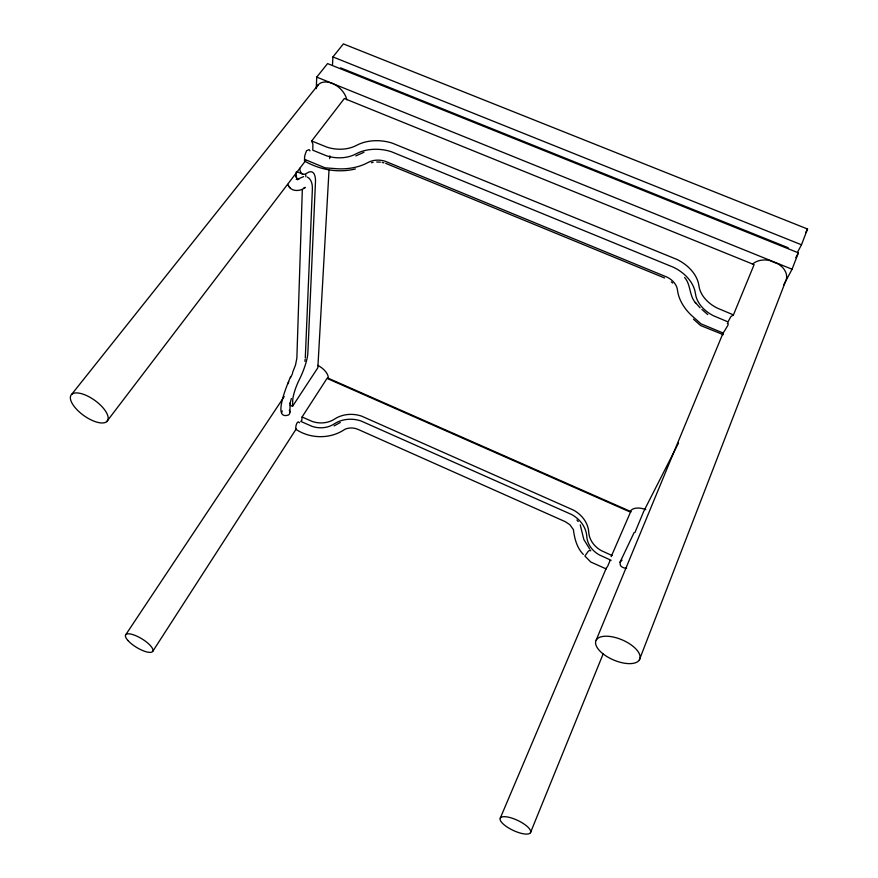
<?xml version="1.0" encoding="UTF-8"?>
<svg xmlns="http://www.w3.org/2000/svg" width="878" height="878" viewBox="0 0 878 878"><rect width="100%" height="100%" fill="white"/><g stroke="black" fill="none" stroke-linecap="round" stroke-linejoin="round"><path stroke-width="1.32" d="M291.353 398.513L290.003 403.748L290.146 402.914L289.905 412.133A4.73 4.05 41.4 0 1 288.621 414.932C271.412 420.88 287.94 383.17 290.519 376.827M296.204 172.066L296.073 177.18L295.897 175.907L297.675 179.803L296.698 178.695L298.948 178.596L297.861 179.112L303.612 176.621M290.179 405.131L292.506 406.371L292.747 399.753A22.213 5.707 -66.2 0 1 298.509 381.293L300.616 376.925A28.359 7.595 -66.3 0 0 307.816 353.9L315.52 180.835A34.143 10.668 -68.8 0 0 308.277 172.373L305.818 173.778A28.875 9.12 -69.8 0 1 299.683 168.324M302.328 189.637L296.863 358.158L295.535 364.963L292.637 372.426M783.538 285.174L792.066 269.239L798.376 252.842L327.582 63.589L316.738 77.11L316.256 88.645L316.486 87.537A18.087 12.149 42.2 0 1 332.235 83.366A18.087 12.149 42.2 0 1 346.854 99.851M305.303 357.785L312.37 189.275C312.535 184.852 311.734 179.364 307.399 177.093M332.51 64.599L332.927 56.927L343.375 43.9L807.551 229.015L801.482 244.786L797.85 251.613M329.052 169.575L317.836 367.783L292.506 406.371M329.667 158.644L329.821 155.9M305.204 359.135L304.885 361.33M609.639 560.724A4.851 0.68 -62.1 0 1 610.001 560.735L607.916 565.728A4.818 0.669 -62.1 0 1 606.259 568.209L606.215 568.944L590.729 561.986L584.891 556.015L588.227 551.329L590.246 549.979L590.718 550.846M281.651 412.605L282.244 410.893M634.092 532.606L620.033 562.183L620.34 565.223A4.939 4.149 14.7 0 0 623.139 567.539A4.95 4.094 40.5 0 0 626.651 568.055M152.816 651.256L296.204 428.969M639.349 659.96A23.783 10.931 23.1 0 0 612.185 636.813A23.783 10.931 23.1 0 0 602.001 652.991A23.783 10.931 23.1 0 0 639.349 659.96L785.481 281.564A19.086 13.796 16.5 0 0 782.309 267.164L778.654 264.157L769.424 260.426A19.086 13.796 16.5 0 0 752.446 264.278M530.444 832.75A16.77 5.477 25.3 0 0 510.403 817.67A16.77 5.477 25.3 0 0 505.311 825.748A16.77 5.477 25.3 0 0 530.444 832.75L603.241 653.682M733.437 314.884L754.103 264.651L344.341 98.512L311.69 140.974L312.897 144.179L312.809 150.237L326.462 155.768A29.073 20.238 6.3 0 0 353.604 155.044L358.586 152.629A36.196 25.791 7.7 0 1 391.478 151.762L673.799 267.417A37.6 27.459 19.5 0 1 694.948 291.002L695.903 296.051A30.697 22.049 21.7 0 0 713.573 315.806L728.016 321.897L730.858 316.618L733.437 314.884L717.26 308.09A30.949 22.115 21.7 0 1 699.404 288.247L698.438 283.188A37.908 27.547 19.4 0 0 677.07 259.493L392.444 143.202A36.481 25.857 7.8 0 0 359.3 144.036L354.273 146.45A29.303 20.282 6.3 0 1 326.923 147.142L311.69 140.974M596.162 640.183L723.099 333.003A6.552 0.845 -60.5 0 0 725.579 329.151L728.016 325.145L728.114 323.005A6.552 0.845 -60.5 0 0 727.335 323.521M634.959 532.452L643.804 511.194L678.507 443.061M500.273 818.131L606.259 568.209M611.176 556.63L630.481 512.17L327.022 378.407L302.065 416.995L301.802 420.375L300.781 421.407L311.986 426.324A21.939 17.933 4.1 0 0 332.477 424.952L336.263 422.691A27.196 22.63 5.9 0 1 361.165 421.034L571.644 514.53A28.008 23.706 22.8 0 1 586.559 534.252L587.031 538.543A22.883 19.096 25.7 0 0 599.411 554.951L611.165 560.318M290.508 377.749L292.615 373.38M805.631 232.648L807.551 229.015M795.808 257.671L798.376 252.842M620.033 562.183L622.052 560.131M125.543 635.035L284.22 396.56M106.71 421.627A22.279 9.373 35.6 0 0 86.9 395.715A22.279 9.373 35.6 0 0 74.191 406.47A22.279 9.373 35.6 0 0 106.71 421.627L305.632 160.663M71.623 394.42L318.198 84.815M693.422 319.164L700.633 325.551L723.099 334.584M305.127 161.058L304.809 161.212A6.201 1.405 -64.3 0 1 304.589 159.335A6.234 2.513 -75.4 0 1 305.017 154.879L306.521 150.731L309.001 149.677A6.234 2.513 -75.4 0 1 309.967 150.873M296.138 429.144C294.799 428.234 297.148 418.96 299.563 422.79M340.28 422.494L334.09 425.907M363.953 152.278L355.809 155.911M371.438 162.726L373.128 162.353M355.425 168.938C338.249 173.218 320.141 169.849 304.809 161.212M376.684 162.002L380.317 162.156M303.887 187.914L305.292 187.42C299.958 191.876 290.453 191.964 287.797 184.413M382.128 162.419L383.905 162.814M385.64 163.319L664.58 277.975M332.927 56.927L801.482 244.786M340.631 67.869L788.181 247.739M316.738 77.11L792.066 269.239M304.589 159.335L325.09 167.841L338.096 168.828A47.84 33.265 6.3 0 0 364.557 164.219L369.561 161.761A17.297 12.303 7.7 0 1 385.387 161.322L667.082 277.141A17.966 13.104 19.5 0 1 677.179 288.489L678.079 293.559A50.518 36.239 21.7 0 0 691.238 315.18L701.028 323.85L723.099 333.003L722.792 334.748M296.676 171.594L302.91 174.195M327.648 377.957L631.282 511.764M302.065 416.995L312.239 421.451A22.071 17.988 4.1 0 0 332.85 420.09L336.669 417.818A27.361 22.707 6 0 1 361.714 416.172L573.477 510.107A28.184 23.794 22.7 0 1 588.49 529.906L588.973 534.219A23.015 19.162 25.6 0 0 601.441 550.693L612.087 555.554M295.809 429.276C310.45 439.066 330.545 439.23 345.065 429.188C349.235 427.421 354.119 427.597 358.224 429.463L565.07 521.587L569.877 524.715L573.389 529.61C574.552 538.521 576.78 547.74 583.332 554.413M671.308 281.893L672.658 283.078M701.939 309.462L707.756 314.587M700.073 307.816L695.299 302.471L695.738 303.031C689.01 295.798 691.074 284.79 684.62 277.481M576.923 520.017L578.196 521.543M589.522 548.695L583.804 539.454L580.248 524.846M288.324 185.521L289.081 186.531M289.345 186.871L290.102 187.903M289.345 410.202L289.905 412.133M287.984 383.774A22.191 5.861 -66.2 0 1 288.763 381.754M305.731 174.766A34.11 10.931 -68.9 0 1 305.873 176.807M630.36 511.391A14.246 7.825 22.3 0 1 645.824 509.602M317.748 365.358A13.587 7.287 33.2 0 1 328.306 378.275M298.805 178.914L296.369 179.288L298.805 178.914M127.903 640.479A15.87 5.038 31.3 0 0 151.74 652.135A15.87 5.038 31.3 0 0 137.967 636.682A15.87 5.038 31.3 0 0 127.903 640.479"/></g></svg>
